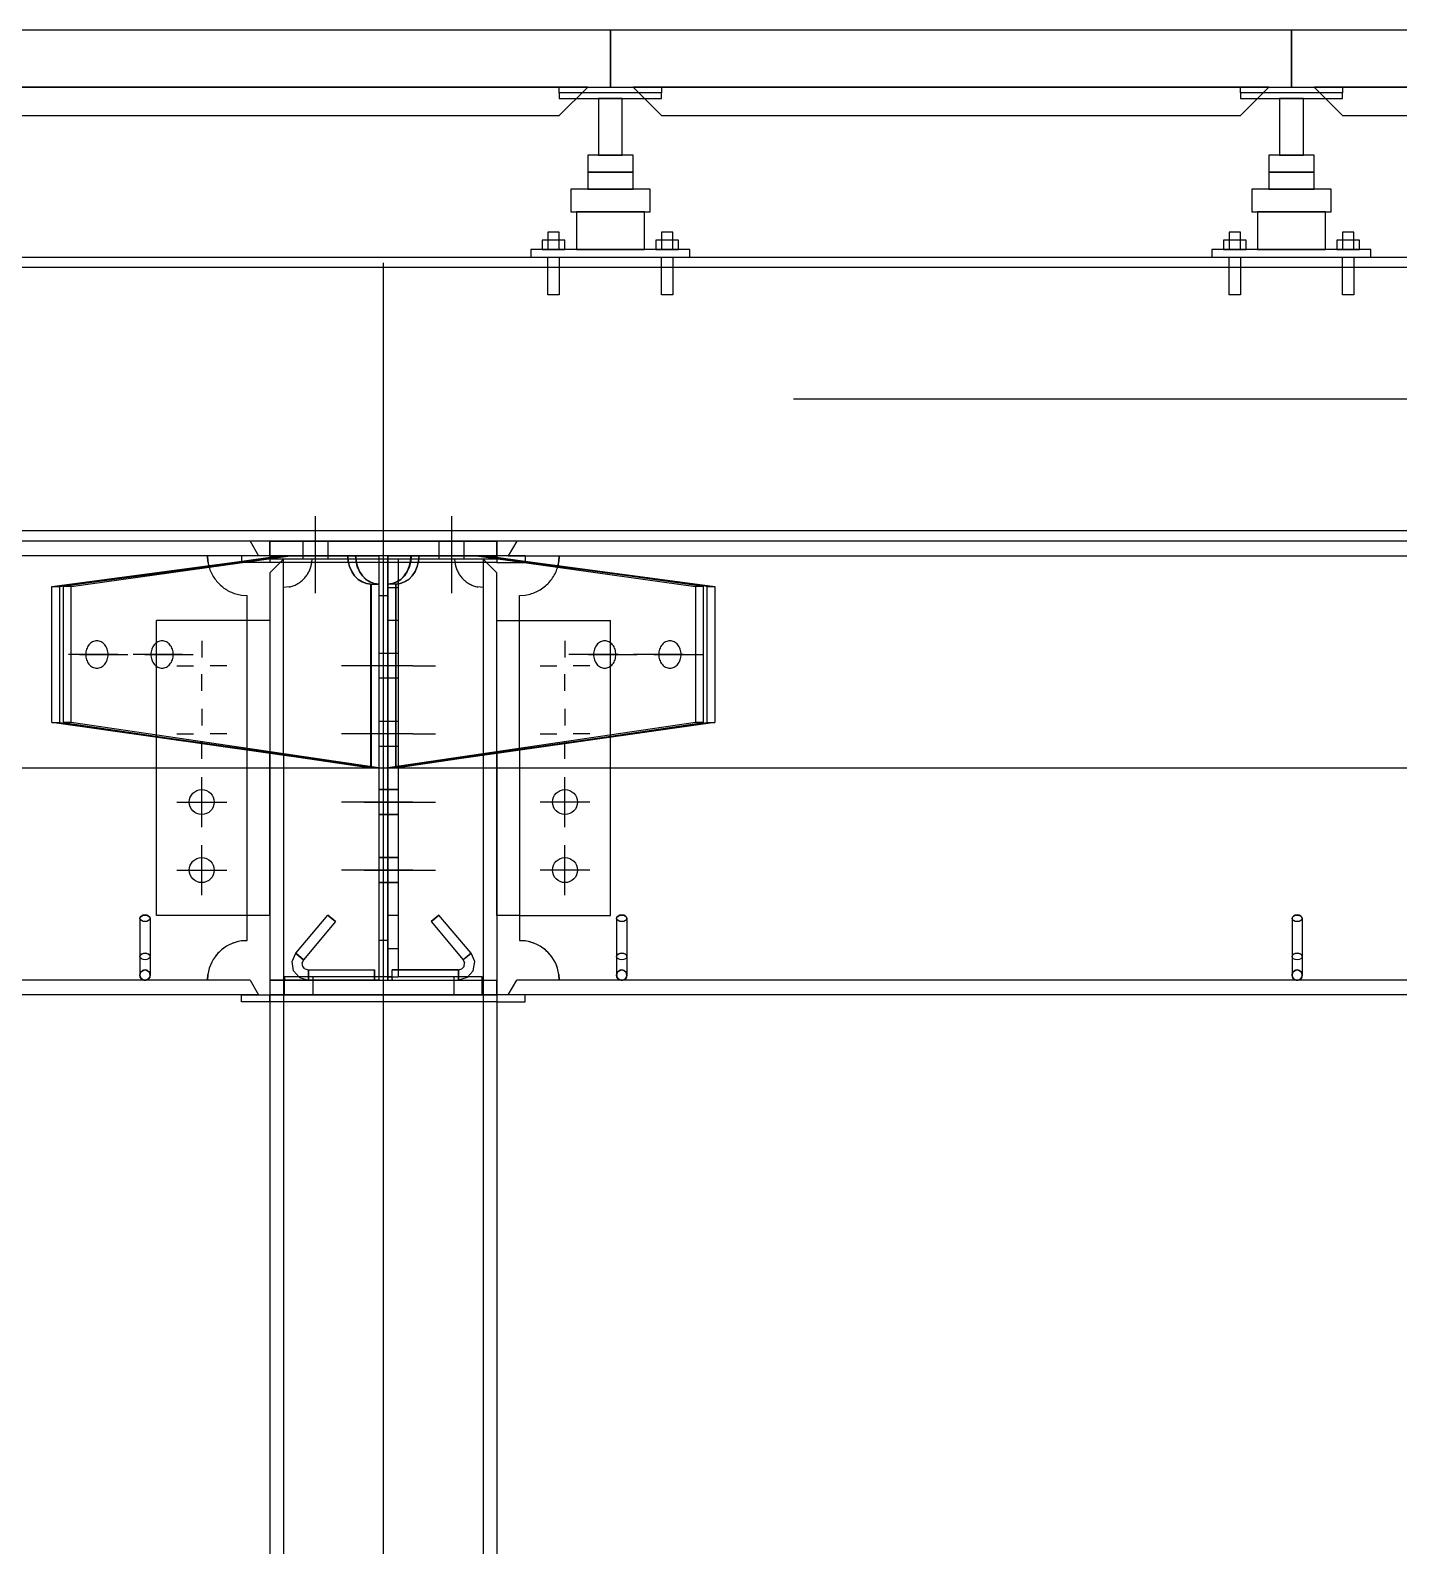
# Model space of a CAD drawing. Header units: millimetres. Extents: x -32710 to 654186, y -254124 to 420220.
# Drawn here: x 233289 to 234494, y 384615 to 385950 of the extents above; entities that cross this region are included whole.
import ezdxf

# ---------------------------------------------------------------- set-up
doc = ezdxf.new("R2010")
doc.units = ezdxf.units.MM
doc.header["$LTSCALE"] = 1000
for name, pattern in [('DXK_LINE_DOT2', [3.9198, 1.9599, -1.9599]), ('DXK_LINE_DOT3', [5.9187, 2.979, -0.9799, 0.9799, -0.9799]), ('TPH12-SEC-@E$0$CENTERK5', [6.916, 6.667, -0.083, 0.083, -0.083])]:
    doc.linetypes.add(name, pattern=pattern)
for name, color, linetype in [('MD-20250424-增加TRAY與FS主管位置調整', 7, 'Continuous'), ('Raised Floor', 1, 'Continuous'), ('TPH12-SEC-@E$0$H-SIN', 252, 'TPH12-SEC-@E$0$CENTERK5')]:
    doc.layers.add(name, color=color, linetype=linetype)

# ---------------------------------------------------------------- blocks, each defined once
blk = doc.blocks.new('TPH12-SEC-@E')
at = {"layer": 'TPH12-SEC-@E$0$H-SIN'}
blk.add_line((274800, 385950), (45200, 385950), dxfattribs=at)
blk = doc.blocks.new('A$C62b8fcb1')
at = {"color": 8, "linetype": 'DXK_LINE_DOT3'}
for p, q in [((-38500, -450), (-38500, 2723)), ((-33200, 2409), (-41600, 2409)), ((-38843, 2084), (-35357, 2084))]:
    blk.add_line(p, q, dxfattribs=at)
at = {"color": 8, "linetype": 'DXK_LINE_DOT2'}
for p, q in [((-41295, 2534), (-32905, 2534)), ((-32905, 2525), (-41295, 2525)), ((-33020, 2293), (-41180, 2293)), ((-38600, 2284), (-38617.5, 2284)), ((-38600, 2271), (-38600, 2284)), ((-38600, 2284), (-38400, 2284)), ((-38400, 2284), (-38400, 2271)), ((-38382.5, 2284), (-38400, 2284)), ((-38589.1, 2271), (-38782.1, 2244)), ((-38775.1, 2244), (-38582.1, 2271)), ((-38654.6, 2266), (-38655, 2271)), ((-38600, 2271), (-38600, 2265)), ((-38400, 2271), (-38600, 2271)), ((-38531.4, 2271), (-38531, 2266.1)), ((-38530.9, 2266.1), (-38531.3, 2271)), ((-38524.3, 2271), (-38524, 2266.1)), ((-38504, 2271), (-38504, 1897)), ((-38496, 2271), (-38496, 1897)), ((-38476, 2266.1), (-38475.7, 2271)), ((-38468.7, 2271), (-38469.1, 2266.1)), ((-38469, 2266.1), (-38468.6, 2271)), ((-38417.9, 2271), (-38224.9, 2244)), ((-38217.9, 2244), (-38410.9, 2271)), ((-38400, 2271), (-38400, 2265)), ((-38345, 2271), (-38345.4, 2266)), ((-38625, 2266.3), (-38625, 2265)), ((-38600, 2265), (-38625, 2265)), ((-38563, 2268), (-38600, 2268)), ((-38588, 2268), (-38600, 2256)), ((-38400, 2265), (-38600, 2265)), ((-38588, 2095), (-38588, 2268)), ((-38563, 2268), (-38563.5, 2263.1)), ((-38437, 2268), (-38563, 2268)), ((-38531, 2266.1), (-38529.8, 2261.4)), ((-38529.8, 2261.4), (-38530.9, 2266.1)), ((-38527.9, 2257.1), (-38529.8, 2261.4)), ((-38529.8, 2261.4), (-38527.9, 2257.1)), ((-38525.4, 2253.3), (-38527.9, 2257.1)), ((-38527.9, 2257.1), (-38525.4, 2253.3)), ((-38524, 2266.1), (-38522.8, 2261.4)), ((-38522.8, 2261.4), (-38520.9, 2257.1)), ((-38520.9, 2257.1), (-38518.4, 2253.3)), ((-38487, 2268), (-38487, 1900)), ((-38481.6, 2253.3), (-38479.1, 2257.1)), ((-38479.1, 2257.1), (-38477.2, 2261.4)), ((-38477.2, 2261.4), (-38476, 2266.1)), ((-38472.1, 2257.1), (-38474.6, 2253.3)), ((-38474.6, 2253.3), (-38472.1, 2257.1)), ((-38470.2, 2261.4), (-38472.1, 2257.1)), ((-38472.1, 2257.1), (-38470.2, 2261.4)), ((-38469.1, 2266.1), (-38470.2, 2261.4)), ((-38470.2, 2261.4), (-38469, 2266.1)), ((-38400, 2268), (-38437, 2268)), ((-38436.5, 2263.1), (-38437, 2268)), ((-38412, 2268), (-38412, 2243)), ((-38400, 2256), (-38412, 2268)), ((-38400, 2265), (-38375, 2265)), ((-38375, 2265.4), (-38375, 2266.3)), ((-38375, 2266.3), (-38375, 2265)), ((-38375, 2265), (-38375, 2265.4)), ((-38775.1, 2244), (-38782.1, 2244)), ((-38782.1, 2244), (-38782.1, 2124)), ((-38775.1, 2124), (-38775.1, 2244)), ((-38600, 2256), (-38600, 2096.7)), ((-38583.1, 2243.5), (-38588, 2243)), ((-38522.3, 2250.2), (-38525.4, 2253.3)), ((-38525.4, 2253.3), (-38522.3, 2250.2)), ((-38518.8, 2247.9), (-38522.3, 2250.2)), ((-38522.3, 2250.2), (-38518.7, 2247.9)), ((-38514.9, 2246.5), (-38518.8, 2247.9)), ((-38518.7, 2247.9), (-38514.9, 2246.5)), ((-38518.4, 2253.3), (-38515.3, 2250.2)), ((-38515.3, 2250.2), (-38511.8, 2247.9)), ((-38511, 2246), (-38514.9, 2246.5)), ((-38514.9, 2246.5), (-38510.9, 2246)), ((-38511.8, 2247.9), (-38508, 2246.5)), ((-38511, 2246), (-38510.9, 2246)), ((-38511, 2085), (-38511, 2246)), ((-38510.9, 2246), (-38510.9, 2084)), ((-38510.9, 2246), (-38504, 2246)), ((-38508, 2246.5), (-38504, 2246)), ((-38496, 2246), (-38492, 2246.5)), ((-38489, 2246), (-38496, 2246)), ((-38492, 2246.5), (-38488.2, 2247.9)), ((-38489.1, 2246), (-38485.1, 2246.5)), ((-38489.1, 2246), (-38489.1, 2084)), ((-38485.1, 2246.5), (-38489, 2246)), ((-38489, 2085), (-38489, 2246)), ((-38488.2, 2247.9), (-38484.7, 2250.2)), ((-38481.2, 2247.9), (-38485.1, 2246.5)), ((-38485.1, 2246.5), (-38481.3, 2247.9)), ((-38484.7, 2250.2), (-38481.6, 2253.3)), ((-38481.3, 2247.9), (-38477.7, 2250.2)), ((-38477.7, 2250.2), (-38481.2, 2247.9)), ((-38474.6, 2253.3), (-38477.7, 2250.2)), ((-38477.7, 2250.2), (-38474.6, 2253.3)), ((-38412, 2243), (-38416.9, 2243.5)), ((-38400, 2097.7), (-38400, 2256)), ((-38217.9, 2244), (-38224.9, 2244)), ((-38224.9, 2244), (-38224.9, 2124)), ((-38217.9, 2124), (-38217.9, 2244)), ((-38625, 2236.4), (-38620, 2236)), ((-38620, 2099.5), (-38620, 2236)), ((-38504, 2236), (-38496, 2236)), ((-38496, 2243), (-38487, 2243)), ((-38412, 2243), (-38412, 2095)), ((-38380, 2236), (-38375, 2236.4)), ((-38380, 2099.5), (-38380, 2236)), ((-38700, 1954), (-38700, 2214)), ((-38600, 2214), (-38700, 2214)), ((-38487, 2214), (-38496, 2214)), ((-38400, 2214), (-38300, 2214)), ((-38300, 1954), (-38300, 2214)), ((-38733.9, 2184), (-38777.4, 2184)), ((-38676.9, 2184), (-38720.4, 2184)), ((-38496, 2185), (-38504, 2185)), ((-38487, 2185), (-38496, 2185)), ((-38293, 2184), (-38336.5, 2184)), ((-38236, 2184), (-38279.6, 2184)), ((-38474, 2174), (-38537, 2174)), ((-38474, 2174), (-38454, 2174)), ((-38496, 2163), (-38504, 2163)), ((-38487, 2163), (-38496, 2163)), ((-38775.1, 2124), (-38782.1, 2124)), ((-38782.1, 2124), (-38511, 2084)), ((-38504, 2084), (-38775.1, 2124)), ((-38496, 2125), (-38504, 2125)), ((-38487, 2125), (-38496, 2125)), ((-38224.9, 2124), (-38496, 2084)), ((-38489, 2084), (-38217.9, 2124)), ((-38217.9, 2124), (-38224.9, 2124)), ((-38474, 2114), (-38537, 2114)), ((-38474, 2114), (-38454, 2114)), ((-38620, 2100.5), (-38620, 2099.5)), ((-38600, 2097.7), (-38600, 2096.7)), ((-38600, 1954), (-38600, 2096.7)), ((-38496, 2103), (-38504, 2103)), ((-38487, 2103), (-38496, 2103)), ((-38400, 1954), (-38400, 2097.7)), ((-38400, 2096.7), (-38400, 2097.7)), ((-38380, 2100.5), (-38380, 2099.5)), ((-38588, 2095.9), (-38588, 2095)), ((-38511, 2084), (-38511, 2085)), ((-38489, 2084), (-38489, 2085)), ((-38487, 2084.3), (-38487, 2085.3)), ((-38412, 2095.9), (-38412, 2095)), ((-38496, 2065), (-38504, 2065)), ((-38487, 2065), (-38496, 2065)), ((-38474, 2054), (-38537, 2054)), ((-38496, 2043), (-38504, 2043)), ((-38487, 2043), (-38496, 2043)), ((-38496, 2005), (-38504, 2005)), ((-38487, 2005), (-38496, 2005)), ((-38474, 1994), (-38537, 1994)), ((-38496, 1983), (-38504, 1983)), ((-38487, 1983), (-38496, 1983)), ((-38714.2, 1952.6), (-38714.5, 1951.5)), ((-38714.2, 1950.4), (-38714.5, 1951.5)), ((-38714.5, 1951.5), (-38714.5, 1901.5)), ((-38713.2, 1953.5), (-38714.2, 1952.6)), ((-38713.2, 1949.5), (-38714.2, 1950.4)), ((-38711.7, 1954.2), (-38713.2, 1953.5)), ((-38710, 1954.4), (-38711.7, 1954.2)), ((-38708.3, 1954.2), (-38710, 1954.4)), ((-38706.8, 1953.5), (-38708.3, 1954.2)), ((-38705.8, 1952.6), (-38706.8, 1953.5)), ((-38705.8, 1950.4), (-38706.8, 1949.5)), ((-38705.5, 1951.5), (-38705.8, 1952.6)), ((-38705.5, 1951.5), (-38705.8, 1950.4)), ((-38705.5, 1951.5), (-38705.5, 1901.5)), ((-38620, 1954), (-38700, 1954)), ((-38577.2, 1920.8), (-38549, 1954.4)), ((-38548.8, 1954.2), (-38549, 1954.4)), ((-38542.1, 1948.6), (-38549, 1954.4)), ((-38548, 1953.5), (-38548.8, 1954.2)), ((-38487, 1954), (-38496, 1954)), ((-38451, 1954.4), (-38457.9, 1948.6)), ((-38452, 1953.5), (-38451.2, 1954.2)), ((-38422.8, 1920.8), (-38451, 1954.4)), ((-38380, 1954), (-38300, 1954)), ((-38294.2, 1952.6), (-38294.5, 1951.5)), ((-38294.5, 1951.5), (-38294.5, 1901.5)), ((-38294.2, 1950.4), (-38294.5, 1951.5)), ((-38293.2, 1953.5), (-38294.2, 1952.6)), ((-38293.2, 1949.5), (-38294.2, 1950.4)), ((-38291.7, 1954.2), (-38293.2, 1953.5)), ((-38290, 1954.4), (-38291.7, 1954.2)), ((-38288.3, 1954.2), (-38290, 1954.4)), ((-38286.8, 1953.5), (-38288.3, 1954.2)), ((-38285.8, 1952.6), (-38286.8, 1953.5)), ((-38285.8, 1950.4), (-38286.8, 1949.5)), ((-38285.5, 1951.5), (-38285.8, 1952.6)), ((-38285.5, 1951.5), (-38285.8, 1950.4)), ((-38285.5, 1951.5), (-38285.5, 1901.5)), ((-37699.2, 1952.6), (-37699.5, 1951.5)), ((-37699.2, 1950.4), (-37699.5, 1951.5)), ((-37699.5, 1951.5), (-37699.5, 1901.5)), ((-37698.2, 1953.5), (-37699.2, 1952.6)), ((-37698.2, 1949.5), (-37699.2, 1950.4)), ((-37696.7, 1954.2), (-37698.2, 1953.5)), ((-37695, 1954.4), (-37696.7, 1954.2)), ((-37693.3, 1954.2), (-37695, 1954.4)), ((-37691.8, 1953.5), (-37693.3, 1954.2)), ((-37690.8, 1952.6), (-37691.8, 1953.5)), ((-37690.8, 1950.4), (-37691.8, 1949.5)), ((-37690.5, 1951.5), (-37690.8, 1952.6)), ((-37690.5, 1951.5), (-37690.8, 1950.4)), ((-37690.5, 1951.5), (-37690.5, 1901.5)), ((-38711.7, 1948.8), (-38713.2, 1949.5)), ((-38710, 1948.6), (-38711.7, 1948.8)), ((-38708.3, 1948.8), (-38710, 1948.6)), ((-38706.8, 1949.5), (-38708.3, 1948.8)), ((-38542.1, 1948.6), (-38570.3, 1915)), ((-38457.9, 1948.6), (-38429.7, 1915)), ((-38456.8, 1949.5), (-38457.6, 1948.8)), ((-38291.7, 1948.8), (-38293.2, 1949.5)), ((-38290, 1948.6), (-38291.7, 1948.8)), ((-38288.3, 1948.8), (-38290, 1948.6)), ((-38286.8, 1949.5), (-38288.3, 1948.8)), ((-37696.7, 1948.8), (-37698.2, 1949.5)), ((-37695, 1948.6), (-37696.7, 1948.8)), ((-37693.3, 1948.8), (-37695, 1948.6)), ((-37691.8, 1949.5), (-37693.3, 1948.8)), ((-38625, 1931.6), (-38620, 1932)), ((-38496, 1932), (-38504, 1932)), ((-38496, 1925), (-38487, 1925)), ((-38380, 1932), (-38375, 1931.6)), ((-38714.2, 1919), (-38714.5, 1917.9)), ((-38714.2, 1916.8), (-38714.5, 1917.9)), ((-38713.2, 1920), (-38714.2, 1919)), ((-38713.2, 1915.9), (-38714.2, 1916.8)), ((-38711.7, 1920.6), (-38713.2, 1920)), ((-38711.7, 1915.3), (-38713.2, 1915.9)), ((-38710, 1920.8), (-38711.7, 1920.6)), ((-38710, 1915), (-38711.7, 1915.3)), ((-38708.3, 1920.6), (-38710, 1920.8)), ((-38708.3, 1915.3), (-38710, 1915)), ((-38706.8, 1920), (-38708.3, 1920.6)), ((-38706.8, 1915.9), (-38708.3, 1915.3)), ((-38705.8, 1919), (-38706.8, 1920)), ((-38705.8, 1916.8), (-38706.8, 1915.9)), ((-38705.5, 1917.9), (-38705.8, 1919)), ((-38705.5, 1917.9), (-38705.8, 1916.8)), ((-38580.5, 1913.4), (-38577.2, 1920.8)), ((-38579.2, 1905.4), (-38580.5, 1913.4)), ((-38577, 1920.6), (-38577.2, 1920.8)), ((-38570.3, 1915), (-38577.2, 1920.8)), ((-38576.2, 1920), (-38577, 1920.6)), ((-38570.3, 1915), (-38571.6, 1912.2)), ((-38571.1, 1909.2), (-38571.6, 1912.2)), ((-38422.8, 1920.8), (-38429.7, 1915)), ((-38429.7, 1915), (-38428.4, 1912.2)), ((-38428.7, 1915.9), (-38429.4, 1915.3)), ((-38428.9, 1909.2), (-38428.4, 1912.2)), ((-38423.8, 1920), (-38423, 1920.6)), ((-38419.5, 1913.4), (-38422.8, 1920.8)), ((-38420.8, 1905.4), (-38419.5, 1913.4)), ((-38294.2, 1919), (-38294.5, 1917.9)), ((-38294.2, 1916.8), (-38294.5, 1917.9)), ((-38293.2, 1920), (-38294.2, 1919)), ((-38293.2, 1915.9), (-38294.2, 1916.8)), ((-38291.7, 1920.6), (-38293.2, 1920)), ((-38291.7, 1915.3), (-38293.2, 1915.9)), ((-38290, 1920.8), (-38291.7, 1920.6)), ((-38290, 1915), (-38291.7, 1915.3)), ((-38288.3, 1920.6), (-38290, 1920.8)), ((-38288.3, 1915.3), (-38290, 1915)), ((-38286.8, 1920), (-38288.3, 1920.6)), ((-38286.8, 1915.9), (-38288.3, 1915.3)), ((-38285.8, 1919), (-38286.8, 1920)), ((-38285.8, 1916.8), (-38286.8, 1915.9)), ((-38285.5, 1917.9), (-38285.8, 1919)), ((-38285.5, 1917.9), (-38285.8, 1916.8)), ((-37699.2, 1919), (-37699.5, 1917.9)), ((-37699.2, 1916.8), (-37699.5, 1917.9)), ((-37698.2, 1920), (-37699.2, 1919)), ((-37698.2, 1915.9), (-37699.2, 1916.8)), ((-37696.7, 1920.6), (-37698.2, 1920)), ((-37696.7, 1915.3), (-37698.2, 1915.9)), ((-37695, 1920.8), (-37696.7, 1920.6)), ((-37695, 1915), (-37696.7, 1915.3)), ((-37693.3, 1920.6), (-37695, 1920.8)), ((-37693.3, 1915.3), (-37695, 1915)), ((-37691.8, 1920), (-37693.3, 1920.6)), ((-37691.8, 1915.9), (-37693.3, 1915.3)), ((-37690.8, 1919), (-37691.8, 1920)), ((-37690.8, 1916.8), (-37691.8, 1915.9)), ((-37690.5, 1917.9), (-37690.8, 1919)), ((-37690.5, 1917.9), (-37690.8, 1916.8)), ((-38714.2, 1903.2), (-38714.5, 1901.5)), ((-38714.5, 1901.5), (-38714.3, 1902.3)), ((-38714.5, 1901.5), (-38714.2, 1899.8)), ((-38714.3, 1902.3), (-38714.2, 1903.2)), ((-38714.2, 1903.2), (-38713.2, 1904.7)), ((-38714.2, 1899.8), (-38713.2, 1898.3)), ((-38713.2, 1904.7), (-38711.7, 1905.7)), ((-38713.2, 1898.3), (-38711.7, 1897.3)), ((-38711.7, 1905.7), (-38710, 1906)), ((-38711.7, 1897.3), (-38710, 1897)), ((-38710, 1906), (-38708.3, 1905.7)), ((-38710, 1897), (-38708.3, 1897.3)), ((-38708.3, 1905.7), (-38708.1, 1905.6)), ((-38708.1, 1905.6), (-38708.3, 1905.7)), ((-38708.3, 1897.3), (-38706.8, 1898.3)), ((-38708.1, 1905.6), (-38706.8, 1904.7)), ((-38706.8, 1904.7), (-38705.8, 1903.2)), ((-38706.8, 1898.3), (-38705.8, 1899.8)), ((-38705.7, 1902.3), (-38705.8, 1903.2)), ((-38705.5, 1901.5), (-38705.8, 1903.2)), ((-38705.8, 1899.8), (-38705.5, 1901.5)), ((-38705.5, 1901.5), (-38705.7, 1902.3)), ((-38655, 1897), (-38654.6, 1902)), ((-38600, 1897), (-38400, 1897)), ((-38600, 1897), (-38600, 1878)), ((-38588, 1897), (-38588, 1878)), ((-38587, 1884), (-38587, 1900)), ((-38496, 1900), (-38587, 1900)), ((-38573.9, 1899.3), (-38579.2, 1905.4)), ((-38573.9, 1899.3), (-38566.1, 1897)), ((-38569.1, 1906.9), (-38571.1, 1909.2)), ((-38569.1, 1906.9), (-38566.1, 1906)), ((-38566.1, 1897), (-38566.1, 1906)), ((-38566.1, 1906), (-38507.7, 1906)), ((-38566.1, 1897.3), (-38566.1, 1898.3)), ((-38566.1, 1897), (-38566.1, 1897.3)), ((-38562, 1884), (-38562, 1900)), ((-38507.7, 1897), (-38507.7, 1906)), ((-38507.7, 1897.3), (-38507.7, 1898.3)), ((-38507.7, 1897), (-38507.7, 1897.3)), ((-38496, 1900), (-38487, 1900)), ((-38433.9, 1906), (-38492.3, 1906)), ((-38492.3, 1897), (-38492.3, 1906)), ((-38492.3, 1898.3), (-38492.3, 1897.3)), ((-38492.3, 1897.3), (-38492.3, 1897)), ((-38413, 1900), (-38487, 1900)), ((-38438, 1900), (-38438, 1884)), ((-38433.9, 1906), (-38430.9, 1906.9)), ((-38433.9, 1897), (-38433.9, 1906)), ((-38426.1, 1899.3), (-38433.9, 1897)), ((-38433.9, 1898.3), (-38433.9, 1897.3)), ((-38433.9, 1897.3), (-38433.9, 1897)), ((-38430.9, 1906.9), (-38428.9, 1909.2)), ((-38426.1, 1899.3), (-38420.8, 1905.4)), ((-38413, 1884), (-38413, 1900)), ((-38412, 1897), (-38412, 1878)), ((-38400, 1897), (-38400, 1878)), ((-38345.4, 1902), (-38345, 1897)), ((-38294.2, 1903.2), (-38294.5, 1901.5)), ((-38294.5, 1901.5), (-38294.3, 1902.3)), ((-38294.5, 1901.5), (-38294.2, 1899.8)), ((-38294.3, 1902.3), (-38294.2, 1903.2)), ((-38294.2, 1903.2), (-38293.2, 1904.7)), ((-38294.2, 1899.8), (-38293.2, 1898.3)), ((-38293.2, 1904.7), (-38291.7, 1905.7)), ((-38293.2, 1898.3), (-38291.7, 1897.3)), ((-38291.7, 1905.7), (-38290, 1906)), ((-38291.7, 1897.3), (-38290, 1897)), ((-38290, 1906), (-38288.3, 1905.7)), ((-38290, 1897), (-38288.3, 1897.3)), ((-38288.1, 1905.6), (-38288.3, 1905.7)), ((-38288.3, 1905.7), (-38288.1, 1905.6)), ((-38288.3, 1897.3), (-38286.8, 1898.3)), ((-38288.1, 1905.6), (-38286.8, 1904.7)), ((-38286.8, 1904.7), (-38285.8, 1903.2)), ((-38286.8, 1898.3), (-38285.8, 1899.8)), ((-38285.5, 1901.5), (-38285.8, 1903.2)), ((-38285.7, 1902.3), (-38285.8, 1903.2)), ((-38285.8, 1899.8), (-38285.5, 1901.5)), ((-38285.5, 1901.5), (-38285.7, 1902.3)), ((-37699.2, 1903.2), (-37699.5, 1901.5)), ((-37699.5, 1901.5), (-37699.3, 1902.3)), ((-37699.5, 1901.5), (-37699.2, 1899.8)), ((-37699.3, 1902.3), (-37699.2, 1903.2)), ((-37699.2, 1903.2), (-37698.2, 1904.7)), ((-37699.2, 1899.8), (-37698.2, 1898.3)), ((-37698.2, 1904.7), (-37696.7, 1905.7)), ((-37698.2, 1898.3), (-37696.7, 1897.3)), ((-37696.7, 1905.7), (-37695, 1906)), ((-37696.7, 1897.3), (-37695, 1897)), ((-37695, 1906), (-37693.3, 1905.7)), ((-37695, 1897), (-37693.3, 1897.3)), ((-37693.3, 1905.7), (-37693.1, 1905.6)), ((-37693.1, 1905.6), (-37693.3, 1905.7)), ((-37693.3, 1897.3), (-37691.8, 1898.3)), ((-37693.1, 1905.6), (-37691.8, 1904.7)), ((-37691.8, 1904.7), (-37690.8, 1903.2)), ((-37691.8, 1898.3), (-37690.8, 1899.8)), ((-37690.7, 1902.3), (-37690.8, 1903.2)), ((-37690.5, 1901.5), (-37690.8, 1903.2)), ((-37690.8, 1899.8), (-37690.5, 1901.5)), ((-37690.5, 1901.5), (-37690.7, 1902.3)), ((-38400, 1884), (-38600, 1884)), ((-38400, 1878), (-38600, 1878))]:
    blk.add_line(p, q, dxfattribs=at)
at = {"color": 8, "linetype": 'Continuous'}
for p, q in [((-41295, 2534), (-32905, 2534)), ((-32905, 2525), (-41295, 2525)), ((-38560, 2306), (-38560, 2238)), ((-38560, 2306), (-38560, 2238)), ((-38560, 2306), (-38560, 2238)), ((-38440, 2306), (-38440, 2238)), ((-38440, 2306), (-38440, 2238)), ((-38440, 2306), (-38440, 2238)), ((-33020, 2293), (-41180, 2293)), ((-38600, 2284), (-41180, 2284)), ((-38617.5, 2284), (-40932.5, 2284)), ((-38617.5, 2284), (-38610, 2271)), ((-38400, 2284), (-38600, 2284)), ((-38600, 2284), (-38600, 2271)), ((-38571, 2284), (-38571, 2268)), ((-38571, 2284), (-38571, 2271)), ((-38571, 2284), (-38571, 2271)), ((-38549, 2284), (-38549, 2268)), ((-38549, 2284), (-38549, 2271)), ((-38549, 2284), (-38549, 2271)), ((-38451, 2284), (-38451, 2268)), ((-38451, 2284), (-38451, 2271)), ((-38451, 2284), (-38451, 2271)), ((-38429, 2284), (-38429, 2268)), ((-38429, 2284), (-38429, 2271)), ((-38429, 2284), (-38429, 2271)), ((-38400, 2271), (-38400, 2284)), ((-35800, 2284), (-38400, 2284)), ((-38382.5, 2284), (-38390, 2271)), ((-35817.5, 2284), (-38382.5, 2284)), ((-38610, 2271), (-40940, 2271)), ((-38792.1, 2244), (-38589.6, 2271)), ((-38785.2, 2244), (-38582.8, 2271)), ((-38655, 2271), (-38654.6, 2266)), ((-38625, 2271), (-38625, 2266.3)), ((-38600, 2271), (-38625, 2271)), ((-38600, 2271), (-38600, 2269.6)), ((-38600, 2271), (-38504, 2271)), ((-38524.1, 2266.1), (-38524.5, 2271)), ((-38504, 2271), (-38504, 1897)), ((-38496, 1897), (-38496, 2271)), ((-38496, 2271), (-38400, 2271)), ((-38475.5, 2271), (-38475.9, 2266.1)), ((-38214.8, 2244), (-38417.2, 2271)), ((-38410.4, 2271), (-38207.9, 2244)), ((-38400, 2271), (-38400, 2269.6)), ((-38375, 2271), (-38400, 2271)), ((-38390, 2271), (-35810, 2271)), ((-38375, 2271), (-38375, 2266.3)), ((-38345.4, 2266), (-38345, 2271)), ((-38523, 2261.4), (-38524.1, 2266.1)), ((-38504, 2265), (-38523.8, 2265)), ((-38521.1, 2257.1), (-38523, 2261.4)), ((-38518.5, 2253.3), (-38521.1, 2257.1)), ((-38476.2, 2265), (-38496, 2265)), ((-38487, 2265), (-38487, 2248.7)), ((-38478.9, 2257.1), (-38481.5, 2253.3)), ((-38477, 2261.4), (-38478.9, 2257.1)), ((-38475.9, 2266.1), (-38477, 2261.4)), ((-38792.1, 2124), (-38792.1, 2244)), ((-38792.1, 2244), (-38785.2, 2244)), ((-38785.2, 2244), (-38785.2, 2124)), ((-38515.4, 2250.2), (-38518.5, 2253.3)), ((-38511.9, 2247.9), (-38515.4, 2250.2)), ((-38508, 2246.5), (-38511.9, 2247.9)), ((-38504, 2246), (-38508, 2246.5)), ((-38492, 2246.5), (-38496, 2246)), ((-38488.1, 2247.9), (-38492, 2246.5)), ((-38484.6, 2250.2), (-38488.1, 2247.9)), ((-38481.5, 2253.3), (-38484.6, 2250.2)), ((-38214.8, 2124), (-38214.8, 2244)), ((-38214.8, 2244), (-38207.9, 2244)), ((-38207.9, 2244), (-38207.9, 2124)), ((-38760.6, 2190.7), (-38761.1, 2189.7)), ((-38760, 2191.6), (-38760.6, 2190.7)), ((-38759.4, 2192.5), (-38760, 2191.6)), ((-38758.7, 2193.3), (-38759.4, 2192.5)), ((-38757.9, 2194), (-38758.7, 2193.3)), ((-38757.1, 2194.6), (-38757.9, 2194)), ((-38756.2, 2195.1), (-38757.1, 2194.6)), ((-38755.3, 2195.5), (-38756.2, 2195.1)), ((-38754.3, 2195.8), (-38755.3, 2195.5)), ((-38753.4, 2195.9), (-38754.3, 2195.8)), ((-38752.4, 2196), (-38753.4, 2195.9)), ((-38751.5, 2195.9), (-38752.4, 2196)), ((-38750.5, 2195.8), (-38751.5, 2195.9)), ((-38749.6, 2195.5), (-38750.5, 2195.8)), ((-38748.6, 2195.1), (-38749.6, 2195.5)), ((-38747.8, 2194.6), (-38748.6, 2195.1)), ((-38746.9, 2194), (-38747.8, 2194.6)), ((-38746.2, 2193.3), (-38746.9, 2194)), ((-38745.5, 2192.5), (-38746.2, 2193.3)), ((-38744.8, 2191.6), (-38745.5, 2192.5)), ((-38744.2, 2190.7), (-38744.8, 2191.6)), ((-38743.7, 2189.7), (-38744.2, 2190.7)), ((-38703.2, 2190.7), (-38703.7, 2189.7)), ((-38702.6, 2191.6), (-38703.2, 2190.7)), ((-38701.9, 2192.5), (-38702.6, 2191.6)), ((-38701.2, 2193.3), (-38701.9, 2192.5)), ((-38700.4, 2194), (-38701.2, 2193.3)), ((-38699.6, 2194.6), (-38700.4, 2194)), ((-38698.7, 2195.1), (-38699.6, 2194.6)), ((-38697.8, 2195.5), (-38698.7, 2195.1)), ((-38696.9, 2195.8), (-38697.8, 2195.5)), ((-38695.9, 2195.9), (-38696.9, 2195.8)), ((-38695, 2196), (-38695.9, 2195.9)), ((-38694, 2195.9), (-38695, 2196)), ((-38693.1, 2195.8), (-38694, 2195.9)), ((-38692.1, 2195.5), (-38693.1, 2195.8)), ((-38691.2, 2195.1), (-38692.1, 2195.5)), ((-38690.3, 2194.6), (-38691.2, 2195.1)), ((-38689.5, 2194), (-38690.3, 2194.6)), ((-38688.7, 2193.3), (-38689.5, 2194)), ((-38688, 2192.5), (-38688.7, 2193.3)), ((-38687.4, 2191.6), (-38688, 2192.5)), ((-38686.8, 2190.7), (-38687.4, 2191.6)), ((-38686.3, 2189.7), (-38686.8, 2190.7)), ((-38660, 2196), (-38660, 2181.3)), ((-38340, 2196), (-38340, 2181.3)), ((-38313.2, 2190.7), (-38313.7, 2189.7)), ((-38312.6, 2191.6), (-38313.2, 2190.7)), ((-38312, 2192.5), (-38312.6, 2191.6)), ((-38311.3, 2193.3), (-38312, 2192.5)), ((-38310.5, 2194), (-38311.3, 2193.3)), ((-38309.7, 2194.6), (-38310.5, 2194)), ((-38308.8, 2195.1), (-38309.7, 2194.6)), ((-38307.9, 2195.5), (-38308.8, 2195.1)), ((-38306.9, 2195.8), (-38307.9, 2195.5)), ((-38306, 2195.9), (-38306.9, 2195.8)), ((-38305, 2196), (-38306, 2195.9)), ((-38304.1, 2195.9), (-38305, 2196)), ((-38303.1, 2195.8), (-38304.1, 2195.9)), ((-38302.2, 2195.5), (-38303.1, 2195.8)), ((-38301.3, 2195.1), (-38302.2, 2195.5)), ((-38300.4, 2194.6), (-38301.3, 2195.1)), ((-38299.6, 2194), (-38300.4, 2194.6)), ((-38298.8, 2193.3), (-38299.6, 2194)), ((-38298.1, 2192.5), (-38298.8, 2193.3)), ((-38297.4, 2191.6), (-38298.1, 2192.5)), ((-38296.8, 2190.7), (-38297.4, 2191.6)), ((-38296.3, 2189.7), (-38296.8, 2190.7)), ((-38255.8, 2190.7), (-38256.3, 2189.7)), ((-38255.2, 2191.6), (-38255.8, 2190.7)), ((-38254.5, 2192.5), (-38255.2, 2191.6)), ((-38253.8, 2193.3), (-38254.5, 2192.5)), ((-38253.1, 2194), (-38253.8, 2193.3)), ((-38252.2, 2194.6), (-38253.1, 2194)), ((-38251.4, 2195.1), (-38252.2, 2194.6)), ((-38250.4, 2195.5), (-38251.4, 2195.1)), ((-38249.5, 2195.8), (-38250.4, 2195.5)), ((-38248.5, 2195.9), (-38249.5, 2195.8)), ((-38247.6, 2196), (-38248.5, 2195.9)), ((-38246.6, 2195.9), (-38247.6, 2196)), ((-38245.7, 2195.8), (-38246.6, 2195.9)), ((-38244.7, 2195.5), (-38245.7, 2195.8)), ((-38243.8, 2195.1), (-38244.7, 2195.5)), ((-38242.9, 2194.6), (-38243.8, 2195.1)), ((-38242.1, 2194), (-38242.9, 2194.6)), ((-38241.3, 2193.3), (-38242.1, 2194)), ((-38240.6, 2192.5), (-38241.3, 2193.3)), ((-38240, 2191.6), (-38240.6, 2192.5)), ((-38239.4, 2190.7), (-38240, 2191.6)), ((-38238.9, 2189.7), (-38239.4, 2190.7)), ((-38767.8, 2184), (-38725, 2184)), ((-38762.2, 2185.2), (-38762.3, 2184)), ((-38762.3, 2184), (-38762.2, 2182.8)), ((-38762.1, 2186.3), (-38762.2, 2185.2)), ((-38762.2, 2182.8), (-38762.1, 2181.7)), ((-38761.8, 2187.5), (-38762.1, 2186.3)), ((-38762.1, 2181.7), (-38761.8, 2180.5)), ((-38761.5, 2188.6), (-38761.8, 2187.5)), ((-38761.8, 2180.5), (-38761.5, 2179.4)), ((-38761.1, 2189.7), (-38761.5, 2188.6)), ((-38761.5, 2179.4), (-38761.1, 2178.3)), ((-38761.1, 2178.3), (-38760.6, 2177.3)), ((-38760.6, 2177.3), (-38760, 2176.4)), ((-38744.8, 2176.4), (-38744.2, 2177.3)), ((-38744.2, 2177.3), (-38743.7, 2178.3)), ((-38743.3, 2188.6), (-38743.7, 2189.7)), ((-38743.7, 2178.3), (-38743.3, 2179.4)), ((-38743, 2187.5), (-38743.3, 2188.6)), ((-38743.3, 2179.4), (-38743, 2180.5)), ((-38742.8, 2186.3), (-38743, 2187.5)), ((-38743, 2180.5), (-38742.8, 2181.7)), ((-38742.6, 2185.2), (-38742.8, 2186.3)), ((-38742.8, 2181.7), (-38742.6, 2182.8)), ((-38742.6, 2184), (-38742.6, 2185.2)), ((-38742.6, 2182.8), (-38742.6, 2184)), ((-38710.3, 2184), (-38667.5, 2184)), ((-38704.6, 2186.3), (-38704.8, 2185.2)), ((-38704.8, 2185.2), (-38704.8, 2184)), ((-38704.8, 2184), (-38704.8, 2182.8)), ((-38704.8, 2182.8), (-38704.6, 2181.7)), ((-38704.4, 2187.5), (-38704.6, 2186.3)), ((-38704.6, 2181.7), (-38704.4, 2180.5)), ((-38704.1, 2188.6), (-38704.4, 2187.5)), ((-38704.4, 2180.5), (-38704.1, 2179.4)), ((-38703.7, 2189.7), (-38704.1, 2188.6)), ((-38704.1, 2179.4), (-38703.7, 2178.3)), ((-38703.7, 2178.3), (-38703.2, 2177.3)), ((-38703.2, 2177.3), (-38702.6, 2176.4)), ((-38687.4, 2176.4), (-38686.8, 2177.3)), ((-38686.8, 2177.3), (-38686.3, 2178.3)), ((-38685.9, 2188.6), (-38686.3, 2189.7)), ((-38686.3, 2178.3), (-38685.9, 2179.4)), ((-38685.6, 2187.5), (-38685.9, 2188.6)), ((-38685.9, 2179.4), (-38685.6, 2180.5)), ((-38685.3, 2186.3), (-38685.6, 2187.5)), ((-38685.6, 2180.5), (-38685.3, 2181.7)), ((-38685.2, 2185.2), (-38685.3, 2186.3)), ((-38685.3, 2181.7), (-38685.2, 2182.8)), ((-38685.1, 2184), (-38685.2, 2185.2)), ((-38685.2, 2182.8), (-38685.1, 2184)), ((-38319.3, 2184), (-38276.5, 2184)), ((-38314.8, 2185.2), (-38314.9, 2184)), ((-38314.9, 2184), (-38314.8, 2182.8)), ((-38314.7, 2186.3), (-38314.8, 2185.2)), ((-38314.8, 2182.8), (-38314.7, 2181.7)), ((-38314.4, 2187.5), (-38314.7, 2186.3)), ((-38314.7, 2181.7), (-38314.4, 2180.5)), ((-38314.1, 2188.6), (-38314.4, 2187.5)), ((-38314.4, 2180.5), (-38314.1, 2179.4)), ((-38313.7, 2189.7), (-38314.1, 2188.6)), ((-38314.1, 2179.4), (-38313.7, 2178.3)), ((-38313.7, 2178.3), (-38313.2, 2177.3)), ((-38313.2, 2177.3), (-38312.6, 2176.4)), ((-38297.4, 2176.4), (-38296.8, 2177.3)), ((-38296.8, 2177.3), (-38296.3, 2178.3)), ((-38295.9, 2188.6), (-38296.3, 2189.7)), ((-38296.3, 2178.3), (-38295.9, 2179.4)), ((-38295.6, 2187.5), (-38295.9, 2188.6)), ((-38295.9, 2179.4), (-38295.6, 2180.5)), ((-38295.4, 2186.3), (-38295.6, 2187.5)), ((-38295.6, 2180.5), (-38295.4, 2181.7)), ((-38295.2, 2185.2), (-38295.4, 2186.3)), ((-38295.4, 2181.7), (-38295.2, 2182.8)), ((-38295.2, 2184), (-38295.2, 2185.2)), ((-38295.2, 2182.8), (-38295.2, 2184)), ((-38261.8, 2184), (-38219, 2184)), ((-38257.2, 2186.3), (-38257.4, 2185.2)), ((-38257.4, 2185.2), (-38257.4, 2184)), ((-38257.4, 2184), (-38257.4, 2182.8)), ((-38257.4, 2182.8), (-38257.2, 2181.7)), ((-38257, 2187.5), (-38257.2, 2186.3)), ((-38257.2, 2181.7), (-38257, 2180.5)), ((-38256.7, 2188.6), (-38257, 2187.5)), ((-38257, 2180.5), (-38256.7, 2179.4)), ((-38256.3, 2189.7), (-38256.7, 2188.6)), ((-38256.7, 2179.4), (-38256.3, 2178.3)), ((-38256.3, 2178.3), (-38255.8, 2177.3)), ((-38255.8, 2177.3), (-38255.2, 2176.4)), ((-38240, 2176.4), (-38239.4, 2177.3)), ((-38239.4, 2177.3), (-38238.9, 2178.3)), ((-38238.5, 2188.6), (-38238.9, 2189.7)), ((-38238.9, 2178.3), (-38238.5, 2179.4)), ((-38238.2, 2187.5), (-38238.5, 2188.6)), ((-38238.5, 2179.4), (-38238.2, 2180.5)), ((-38237.9, 2186.3), (-38238.2, 2187.5)), ((-38238.2, 2180.5), (-38237.9, 2181.7)), ((-38237.8, 2185.2), (-38237.9, 2186.3)), ((-38237.9, 2181.7), (-38237.8, 2182.8)), ((-38237.7, 2184), (-38237.8, 2185.2)), ((-38237.8, 2182.8), (-38237.7, 2184)), ((-38760, 2176.4), (-38759.4, 2175.5)), ((-38759.4, 2175.5), (-38758.7, 2174.7)), ((-38758.7, 2174.7), (-38757.9, 2174)), ((-38757.9, 2174), (-38757.1, 2173.4)), ((-38757.1, 2173.4), (-38756.2, 2172.9)), ((-38756.2, 2172.9), (-38755.3, 2172.5)), ((-38755.3, 2172.5), (-38754.3, 2172.2)), ((-38754.3, 2172.2), (-38753.4, 2172.1)), ((-38753.4, 2172.1), (-38752.4, 2172)), ((-38752.4, 2172), (-38751.5, 2172.1)), ((-38751.5, 2172.1), (-38750.5, 2172.2)), ((-38750.5, 2172.2), (-38749.6, 2172.5)), ((-38749.6, 2172.5), (-38748.6, 2172.9)), ((-38748.6, 2172.9), (-38747.8, 2173.4)), ((-38747.8, 2173.4), (-38746.9, 2174)), ((-38746.9, 2174), (-38746.2, 2174.7)), ((-38746.2, 2174.7), (-38745.5, 2175.5)), ((-38745.5, 2175.5), (-38744.8, 2176.4)), ((-38702.6, 2176.4), (-38701.9, 2175.5)), ((-38701.9, 2175.5), (-38701.2, 2174.7)), ((-38701.2, 2174.7), (-38700.4, 2174)), ((-38700.4, 2174), (-38699.6, 2173.4)), ((-38699.6, 2173.4), (-38698.7, 2172.9)), ((-38698.7, 2172.9), (-38697.8, 2172.5)), ((-38697.8, 2172.5), (-38696.9, 2172.2)), ((-38696.9, 2172.2), (-38695.9, 2172.1)), ((-38695.9, 2172.1), (-38695, 2172)), ((-38695, 2172), (-38694, 2172.1)), ((-38694, 2172.1), (-38693.1, 2172.2)), ((-38693.1, 2172.2), (-38692.1, 2172.5)), ((-38692.1, 2172.5), (-38691.2, 2172.9)), ((-38691.2, 2172.9), (-38690.3, 2173.4)), ((-38690.3, 2173.4), (-38689.5, 2174)), ((-38689.5, 2174), (-38688.7, 2174.7)), ((-38688.7, 2174.7), (-38688, 2175.5)), ((-38688, 2175.5), (-38687.4, 2176.4)), ((-38682, 2174), (-38667.3, 2174)), ((-38660, 2152), (-38660, 2166.7)), ((-38638, 2174), (-38652.7, 2174)), ((-38362, 2174), (-38347.3, 2174)), ((-38340, 2152), (-38340, 2166.7)), ((-38318, 2174), (-38332.7, 2174)), ((-38312.6, 2176.4), (-38312, 2175.5)), ((-38312, 2175.5), (-38311.3, 2174.7)), ((-38311.3, 2174.7), (-38310.5, 2174)), ((-38310.5, 2174), (-38309.7, 2173.4)), ((-38309.7, 2173.4), (-38308.8, 2172.9)), ((-38308.8, 2172.9), (-38307.9, 2172.5)), ((-38307.9, 2172.5), (-38306.9, 2172.2)), ((-38306.9, 2172.2), (-38306, 2172.1)), ((-38306, 2172.1), (-38305, 2172)), ((-38305, 2172), (-38304.1, 2172.1)), ((-38304.1, 2172.1), (-38303.1, 2172.2)), ((-38303.1, 2172.2), (-38302.2, 2172.5)), ((-38302.2, 2172.5), (-38301.3, 2172.9)), ((-38301.3, 2172.9), (-38300.4, 2173.4)), ((-38300.4, 2173.4), (-38299.6, 2174)), ((-38299.6, 2174), (-38298.8, 2174.7)), ((-38298.8, 2174.7), (-38298.1, 2175.5)), ((-38298.1, 2175.5), (-38297.4, 2176.4)), ((-38255.2, 2176.4), (-38254.5, 2175.5)), ((-38254.5, 2175.5), (-38253.8, 2174.7)), ((-38253.8, 2174.7), (-38253.1, 2174)), ((-38253.1, 2174), (-38252.2, 2173.4)), ((-38252.2, 2173.4), (-38251.4, 2172.9)), ((-38251.4, 2172.9), (-38250.4, 2172.5)), ((-38250.4, 2172.5), (-38249.5, 2172.2)), ((-38249.5, 2172.2), (-38248.5, 2172.1)), ((-38248.5, 2172.1), (-38247.6, 2172)), ((-38247.6, 2172), (-38246.6, 2172.1)), ((-38246.6, 2172.1), (-38245.7, 2172.2)), ((-38245.7, 2172.2), (-38244.7, 2172.5)), ((-38244.7, 2172.5), (-38243.8, 2172.9)), ((-38243.8, 2172.9), (-38242.9, 2173.4)), ((-38242.9, 2173.4), (-38242.1, 2174)), ((-38242.1, 2174), (-38241.3, 2174.7)), ((-38241.3, 2174.7), (-38240.6, 2175.5)), ((-38240.6, 2175.5), (-38240, 2176.4)), ((-38510.9, 2084), (-38792.1, 2124)), ((-38792.1, 2124), (-38785.2, 2124)), ((-38785.2, 2124), (-38504, 2084)), ((-38660, 2136), (-38660, 2121.3)), ((-38496, 2084), (-38214.8, 2124)), ((-38207.9, 2124), (-38489.1, 2084)), ((-38340, 2136), (-38340, 2121.3)), ((-38214.8, 2124), (-38207.9, 2124)), ((-38682, 2114), (-38667.3, 2114)), ((-38638, 2114), (-38652.7, 2114)), ((-38362, 2114), (-38347.3, 2114)), ((-38318, 2114), (-38332.7, 2114)), ((-38660, 2092), (-38660, 2106.7)), ((-38620, 1932), (-38620, 2099.5)), ((-38600, 2096.7), (-38600, 1897)), ((-38400, 2096.7), (-38400, 1897)), ((-38380, 2099.5), (-38380, 1932)), ((-38340, 2092), (-38340, 2106.7)), ((-38588, 2095), (-38588, 1897)), ((-38510.9, 2084), (-38504, 2084)), ((-38496, 2084), (-38489.1, 2084)), ((-38487, 2084.3), (-38487, 1906)), ((-38412, 2095), (-38412, 1897)), ((-38660, 2032), (-38660, 2076)), ((-38340, 2032), (-38340, 2076)), ((-38504, 2065), (-38496, 2065)), ((-38496, 2065), (-38487, 2065)), ((-38682, 2054), (-38638, 2054)), ((-38517, 2054), (-38454, 2054)), ((-38504, 2043), (-38496, 2043)), ((-38496, 2043), (-38487, 2043)), ((-38318, 2054), (-38362, 2054)), ((-38660, 1972), (-38660, 2016)), ((-38504, 2005), (-38496, 2005)), ((-38496, 2005), (-38487, 2005)), ((-38340, 1972), (-38340, 2016)), ((-38682, 1994), (-38638, 1994)), ((-38517, 1994), (-38454, 1994)), ((-38318, 1994), (-38362, 1994)), ((-38504, 1983), (-38496, 1983)), ((-38496, 1983), (-38487, 1983)), ((-38714.5, 1951.5), (-38714.2, 1952.6)), ((-38714.5, 1951.5), (-38714.5, 1901.5)), ((-38714.2, 1952.6), (-38713.2, 1953.5)), ((-38713.2, 1953.5), (-38711.7, 1954.2)), ((-38711.7, 1954.2), (-38710, 1954.4)), ((-38710, 1954.4), (-38708.3, 1954.2)), ((-38708.3, 1954.2), (-38706.8, 1953.5)), ((-38706.8, 1953.5), (-38705.8, 1952.6)), ((-38705.8, 1952.6), (-38705.5, 1951.5)), ((-38705.5, 1951.5), (-38705.5, 1901.5)), ((-38600, 1954), (-38620, 1954)), ((-38577.2, 1920.8), (-38549, 1954.4)), ((-38549, 1954.4), (-38548.8, 1954.2)), ((-38548.8, 1954.2), (-38548, 1953.5)), ((-38548, 1953.5), (-38542.1, 1948.6)), ((-38487, 1954), (-38496, 1954)), ((-38456.8, 1949.5), (-38451, 1954.4)), ((-38422.8, 1920.8), (-38451, 1954.4)), ((-38380, 1954), (-38400, 1954)), ((-38294.5, 1951.5), (-38294.2, 1952.6)), ((-38294.5, 1951.5), (-38294.5, 1901.5)), ((-38294.2, 1952.6), (-38293.2, 1953.5)), ((-38293.2, 1953.5), (-38291.7, 1954.2)), ((-38291.7, 1954.2), (-38290, 1954.4)), ((-38290, 1954.4), (-38288.3, 1954.2)), ((-38288.3, 1954.2), (-38286.8, 1953.5)), ((-38286.8, 1953.5), (-38285.8, 1952.6)), ((-38285.8, 1952.6), (-38285.5, 1951.5)), ((-38285.5, 1951.5), (-38285.5, 1901.5)), ((-37699.5, 1951.5), (-37699.2, 1952.6)), ((-37699.5, 1951.5), (-37699.5, 1901.5)), ((-37699.2, 1952.6), (-37698.2, 1953.5)), ((-37698.2, 1953.5), (-37696.7, 1954.2)), ((-37696.7, 1954.2), (-37695, 1954.4)), ((-37695, 1954.4), (-37693.3, 1954.2)), ((-37693.3, 1954.2), (-37691.8, 1953.5)), ((-37691.8, 1953.5), (-37690.8, 1952.6)), ((-37690.8, 1952.6), (-37690.5, 1951.5)), ((-37690.5, 1951.5), (-37690.5, 1901.5)), ((-38542.1, 1948.6), (-38570.3, 1915)), ((-38457.9, 1948.6), (-38457.6, 1948.8)), ((-38457.9, 1948.6), (-38429.7, 1915)), ((-38457.6, 1948.8), (-38456.8, 1949.5)), ((-38620, 1932), (-38625, 1931.6)), ((-38375, 1931.6), (-38380, 1932)), ((-38714.5, 1917.9), (-38714.2, 1919)), ((-38714.2, 1919), (-38713.2, 1920)), ((-38713.2, 1920), (-38711.7, 1920.6)), ((-38711.7, 1920.6), (-38710, 1920.8)), ((-38710, 1920.8), (-38708.3, 1920.6)), ((-38708.3, 1920.6), (-38706.8, 1920)), ((-38706.8, 1920), (-38705.8, 1919)), ((-38705.8, 1919), (-38705.5, 1917.9)), ((-38580.5, 1913.4), (-38577.2, 1920.8)), ((-38579.2, 1905.4), (-38580.5, 1913.4)), ((-38577.2, 1920.8), (-38577, 1920.6)), ((-38577, 1920.6), (-38576.2, 1920)), ((-38576.2, 1920), (-38570.3, 1915)), ((-38570.3, 1915), (-38571.6, 1912.2)), ((-38571.1, 1909.2), (-38571.6, 1912.2)), ((-38429.7, 1915), (-38429.4, 1915.3)), ((-38429.7, 1915), (-38428.4, 1912.2)), ((-38429.4, 1915.3), (-38428.7, 1915.9)), ((-38428.9, 1909.2), (-38428.4, 1912.2)), ((-38428.7, 1915.9), (-38422.8, 1920.8)), ((-38419.5, 1913.4), (-38422.8, 1920.8)), ((-38420.8, 1905.4), (-38419.5, 1913.4)), ((-38294.5, 1917.9), (-38294.2, 1919)), ((-38294.2, 1919), (-38293.2, 1920)), ((-38293.2, 1920), (-38291.7, 1920.6)), ((-38291.7, 1920.6), (-38290, 1920.8)), ((-38290, 1920.8), (-38288.3, 1920.6)), ((-38288.3, 1920.6), (-38286.8, 1920)), ((-38286.8, 1920), (-38285.8, 1919)), ((-38285.8, 1919), (-38285.5, 1917.9)), ((-37699.5, 1917.9), (-37699.2, 1919)), ((-37699.2, 1919), (-37698.2, 1920)), ((-37698.2, 1920), (-37696.7, 1920.6)), ((-37696.7, 1920.6), (-37695, 1920.8)), ((-37695, 1920.8), (-37693.3, 1920.6)), ((-37693.3, 1920.6), (-37691.8, 1920)), ((-37691.8, 1920), (-37690.8, 1919)), ((-37690.8, 1919), (-37690.5, 1917.9)), ((-38617.5, 1897), (-40932.5, 1897)), ((-38714.2, 1899.8), (-38714.5, 1901.5)), ((-38713.2, 1898.3), (-38714.2, 1899.8)), ((-38711.7, 1897.3), (-38713.2, 1898.3)), ((-38710, 1897), (-38711.7, 1897.3)), ((-38708.3, 1897.3), (-38710, 1897)), ((-38706.8, 1898.3), (-38708.3, 1897.3)), ((-38705.8, 1899.8), (-38706.8, 1898.3)), ((-38705.5, 1901.5), (-38705.8, 1899.8)), ((-38654.6, 1902), (-38655, 1897)), ((-38617.5, 1897), (-38610, 1884)), ((-38504, 1897), (-38600, 1897)), ((-38600, 1897), (-38600, 1884)), ((-38587, 1900), (-38587, 1897)), ((-38574.5, 1900), (-38587, 1900)), ((-38573.9, 1899.3), (-38579.2, 1905.4)), ((-38573.9, 1899.3), (-38566.1, 1897)), ((-38569.1, 1906.9), (-38571.1, 1909.2)), ((-38569.1, 1906.9), (-38566.1, 1906)), ((-38566.1, 1905.7), (-38566.1, 1906)), ((-38566.1, 1906), (-38507.7, 1906)), ((-38566.1, 1905.7), (-38566.1, 1904.7)), ((-38566.1, 1904.7), (-38566.1, 1897)), ((-38507.7, 1906), (-38507.7, 1905.7)), ((-38507.7, 1905.7), (-38507.7, 1904.7)), ((-38507.7, 1904.7), (-38507.7, 1897)), ((-38504, 1900), (-38507.7, 1900)), ((-38492.3, 1900), (-38496, 1900)), ((-38492.3, 1900), (-38496, 1900)), ((-38496, 1897), (-38400, 1897)), ((-38492.3, 1906), (-38433.9, 1906)), ((-38492.3, 1898.3), (-38492.3, 1906)), ((-38492.3, 1897.3), (-38492.3, 1898.3)), ((-38492.3, 1897), (-38492.3, 1897.3)), ((-38433.9, 1906), (-38430.9, 1906.9)), ((-38433.9, 1906), (-38433.9, 1898.3)), ((-38426.1, 1899.3), (-38433.9, 1897)), ((-38433.9, 1897.3), (-38433.9, 1898.3)), ((-38433.9, 1897), (-38433.9, 1897.3)), ((-38430.9, 1906.9), (-38428.9, 1909.2)), ((-38426.1, 1899.3), (-38420.8, 1905.4)), ((-38413, 1900), (-38425.5, 1900)), ((-38413, 1900), (-38413, 1897)), ((-38400, 1884), (-38400, 1897)), ((-38390, 1884), (-38382.5, 1897)), ((-35817.5, 1897), (-38382.5, 1897)), ((-38345, 1897), (-38345.4, 1902)), ((-38294.2, 1899.8), (-38294.5, 1901.5)), ((-38293.2, 1898.3), (-38294.2, 1899.8)), ((-38291.7, 1897.3), (-38293.2, 1898.3)), ((-38290, 1897), (-38291.7, 1897.3)), ((-38288.3, 1897.3), (-38290, 1897)), ((-38286.8, 1898.3), (-38288.3, 1897.3)), ((-38285.8, 1899.8), (-38286.8, 1898.3)), ((-38285.5, 1901.5), (-38285.8, 1899.8)), ((-37699.2, 1899.8), (-37699.5, 1901.5)), ((-37698.2, 1898.3), (-37699.2, 1899.8)), ((-37696.7, 1897.3), (-37698.2, 1898.3)), ((-37695, 1897), (-37696.7, 1897.3)), ((-37693.3, 1897.3), (-37695, 1897)), ((-37691.8, 1898.3), (-37693.3, 1897.3)), ((-37690.8, 1899.8), (-37691.8, 1898.3)), ((-37690.5, 1901.5), (-37690.8, 1899.8)), ((-38610, 1884), (-40940, 1884)), ((-38625, 1878), (-38625, 1884)), ((-38625, 1884), (-38600, 1884)), ((-38600, 1884), (-38400, 1884)), ((-38600, 1878), (-38600, 1884)), ((-38375, 1884), (-38400, 1884)), ((-38400, 1884), (-38400, 1878)), ((-35810, 1884), (-38390, 1884)), ((-38375, 1878), (-38375, 1884)), ((-38600, 1878), (-38625, 1878)), ((-38400, 1878), (-38600, 1878)), ((-38600, 1878), (-38600, 0)), ((-38588, 1878), (-38588, 0)), ((-38412, 1878), (-38412, 0)), ((-38400, 1878), (-38375, 1878)), ((-38400, 1878), (-38400, 0))]:
    blk.add_line(p, q, dxfattribs=at)
for centre in [(-38660, 2054), (-38340, 2054), (-38660, 1994), (-38340, 1994)]:
    blk.add_circle(centre, 11, dxfattribs=at)
for centre, start, end in [((-38620, 2271), 188.1818, 194.1943), ((-38380, 2271), 345.8057, 351.8182), ((-38620, 1897), 98.1818, 171.8182), ((-38380, 1897), 8.1818, 81.8182)]:
    blk.add_arc(centre, 35, start, end, dxfattribs=at)
at = {"color": 8, "linetype": 'DXK_LINE_DOT2'}
for centre, radius, start, end in [((-38620, 2271), 35, 188.1818, 194.1943), ((-38620, 2271), 35, 194.1943, 261.8182), ((-38588, 2268), 25, 281.25, 348.75), ((-38412, 2268), 25, 191.25, 258.75), ((-38380, 2271), 35, 278.1818, 351.8182), ((-38620, 1897), 35, 98.1818, 171.8182), ((-38380, 1897), 35, 8.1818, 81.8182), ((-38710, 1901.5), 4.5, 90, 270), ((-38710, 1901.5), 4.5, 270, 90), ((-38290, 1901.5), 4.5, 90, 270), ((-38290, 1901.5), 4.5, 270, 90), ((-37695, 1901.5), 4.5, 90, 270), ((-37695, 1901.5), 4.5, 270, 90)]:
    blk.add_arc(centre, radius, start, end, dxfattribs=at)

msp = doc.modelspace()

# ---------------------------------------------------------------- linework, layer by layer
at = {"layer": 'Raised Floor'}
for points in [[(233800, 385950), (233200, 385950), (233200, 385900), (233800, 385900)], [(234400, 385950), (233800, 385950), (233800, 385900), (234400, 385900)], [(235000, 385950), (234400, 385950), (234400, 385900), (235000, 385900)], [(233245, 385875), (233755, 385875), (233780, 385900), (233220, 385900)], [(233755, 385900), (233845, 385900), (233845, 385895), (233755, 385895)], [(233755, 385900), (233845, 385900), (233845, 385895), (233755, 385895)], [(233755, 385890), (233845, 385890), (233845, 385895), (233755, 385895)], [(233755, 385890), (233845, 385890), (233845, 385895), (233755, 385895)], [(233845, 385875), (234355, 385875), (234380, 385900), (233820, 385900)], [(234355, 385900), (234445, 385900), (234445, 385895), (234355, 385895)], [(234355, 385890), (234445, 385890), (234445, 385895), (234355, 385895)], [(234445, 385875), (234955, 385875), (234980, 385900), (234420, 385900)], [(233810.5, 385890), (233789.5, 385890), (233789.5, 385840), (233810.5, 385840)], [(233810.5, 385890), (233789.5, 385890), (233789.5, 385840), (233810.5, 385840)], [(234410.5, 385890), (234389.5, 385890), (234389.5, 385840), (234410.5, 385840)], [(233820, 385840), (233780, 385840), (233780, 385825), (233820, 385825)], [(233820, 385840), (233780, 385840), (233780, 385825), (233820, 385825)], [(234420, 385840), (234380, 385840), (234380, 385825), (234420, 385825)], [(233820, 385825), (233780, 385825), (233780, 385810), (233820, 385810)], [(233820, 385825), (233780, 385825), (233780, 385810), (233820, 385810)], [(234420, 385825), (234380, 385825), (234380, 385810), (234420, 385810)], [(233835, 385810), (233765, 385810), (233765, 385790), (233835, 385790)], [(233835, 385810), (233765, 385810), (233765, 385790), (233835, 385790)], [(234435, 385810), (234365, 385810), (234365, 385790), (234435, 385790)], [(233830, 385790), (233770, 385790), (233770, 385757), (233830, 385757)], [(233830, 385790), (233770, 385790), (233770, 385757), (233830, 385757)], [(234430, 385790), (234370, 385790), (234370, 385757), (234430, 385757)], [(233760, 385765), (233740, 385765), (233740, 385757), (233760, 385757)], [(233760, 385765), (233740, 385765), (233740, 385757), (233760, 385757)], [(233755, 385772), (233745, 385772), (233745, 385757), (233755, 385757)], [(233755, 385772), (233745, 385772), (233745, 385757), (233755, 385757)], [(233860, 385765), (233840, 385765), (233840, 385757), (233860, 385757)], [(233860, 385765), (233840, 385765), (233840, 385757), (233860, 385757)], [(233855, 385772), (233845, 385772), (233845, 385757), (233855, 385757)], [(233855, 385772), (233845, 385772), (233845, 385757), (233855, 385757)], [(234360, 385765), (234340, 385765), (234340, 385757), (234360, 385757)], [(234355, 385772), (234345, 385772), (234345, 385757), (234355, 385757)], [(234460, 385765), (234440, 385765), (234440, 385757), (234460, 385757)], [(234455, 385772), (234445, 385772), (234445, 385757), (234455, 385757)], [(233730, 385750), (233870, 385750), (233870, 385757), (233730, 385757)], [(233730, 385750), (233870, 385750), (233870, 385757), (233730, 385757)], [(233755, 385717), (233745, 385717), (233745, 385750), (233755, 385750)], [(233755, 385717), (233745, 385717), (233745, 385750), (233755, 385750)], [(233855, 385717), (233845, 385717), (233845, 385750), (233855, 385750)], [(233855, 385717), (233845, 385717), (233845, 385750), (233855, 385750)], [(234330, 385750), (234470, 385750), (234470, 385757), (234330, 385757)], [(234355, 385717), (234345, 385717), (234345, 385750), (234355, 385750)], [(234455, 385717), (234445, 385717), (234445, 385750), (234455, 385750)]]:
    msp.add_lwpolyline(points, close=True, dxfattribs=at)

# ---------------------------------------------------------------- block references
msp.add_blockref('TPH12-SEC-@E', (0, 0))
at = {"layer": 'MD-20250424-增加TRAY與FS主管位置調整'}
msp.add_blockref('A$C62b8fcb1', (272100, 383216), dxfattribs=at)

doc.saveas('drawing.dxf')
